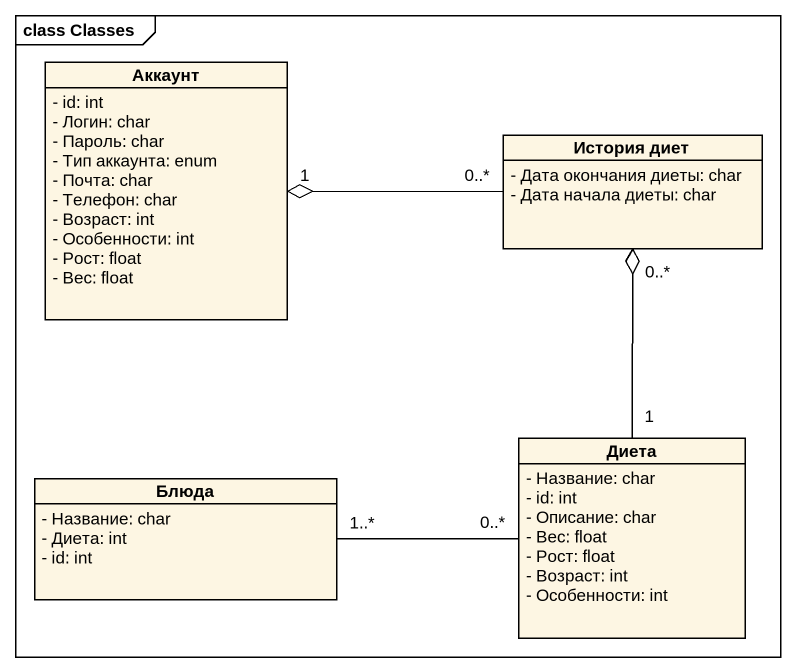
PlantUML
@startuml
mainframe class Classes
hide circle
hide empty members
skinparam classAttributeIconSize 0
class Аккаунт {
  - id: int
  - Логин: char
  - Пароль: char
  - Тип аккаунта: enum
  - Почта: char
  - Телефон: char
  - Возраст: int
  - Особенности: int
  - Рост: float
  - Вес: float
}
class "История диет" as История_диет {
  - Дата окончания диеты: char
  - Дата начала диеты: char
}
class Диета {
  - Название: char
  - id: int
  - Описание: char
  - Вес: float
  - Рост: float
  - Возраст: int
  - Особенности: int
}
class Блюда {
  - Название: char
  - Диета: int
  - id: int
}
История_диет "0..*" -left-o "1" Аккаунт
Диета "1" -up-o "0..*" История_диет
Блюда "1..*" -right- "0..*" Диета
@enduml
